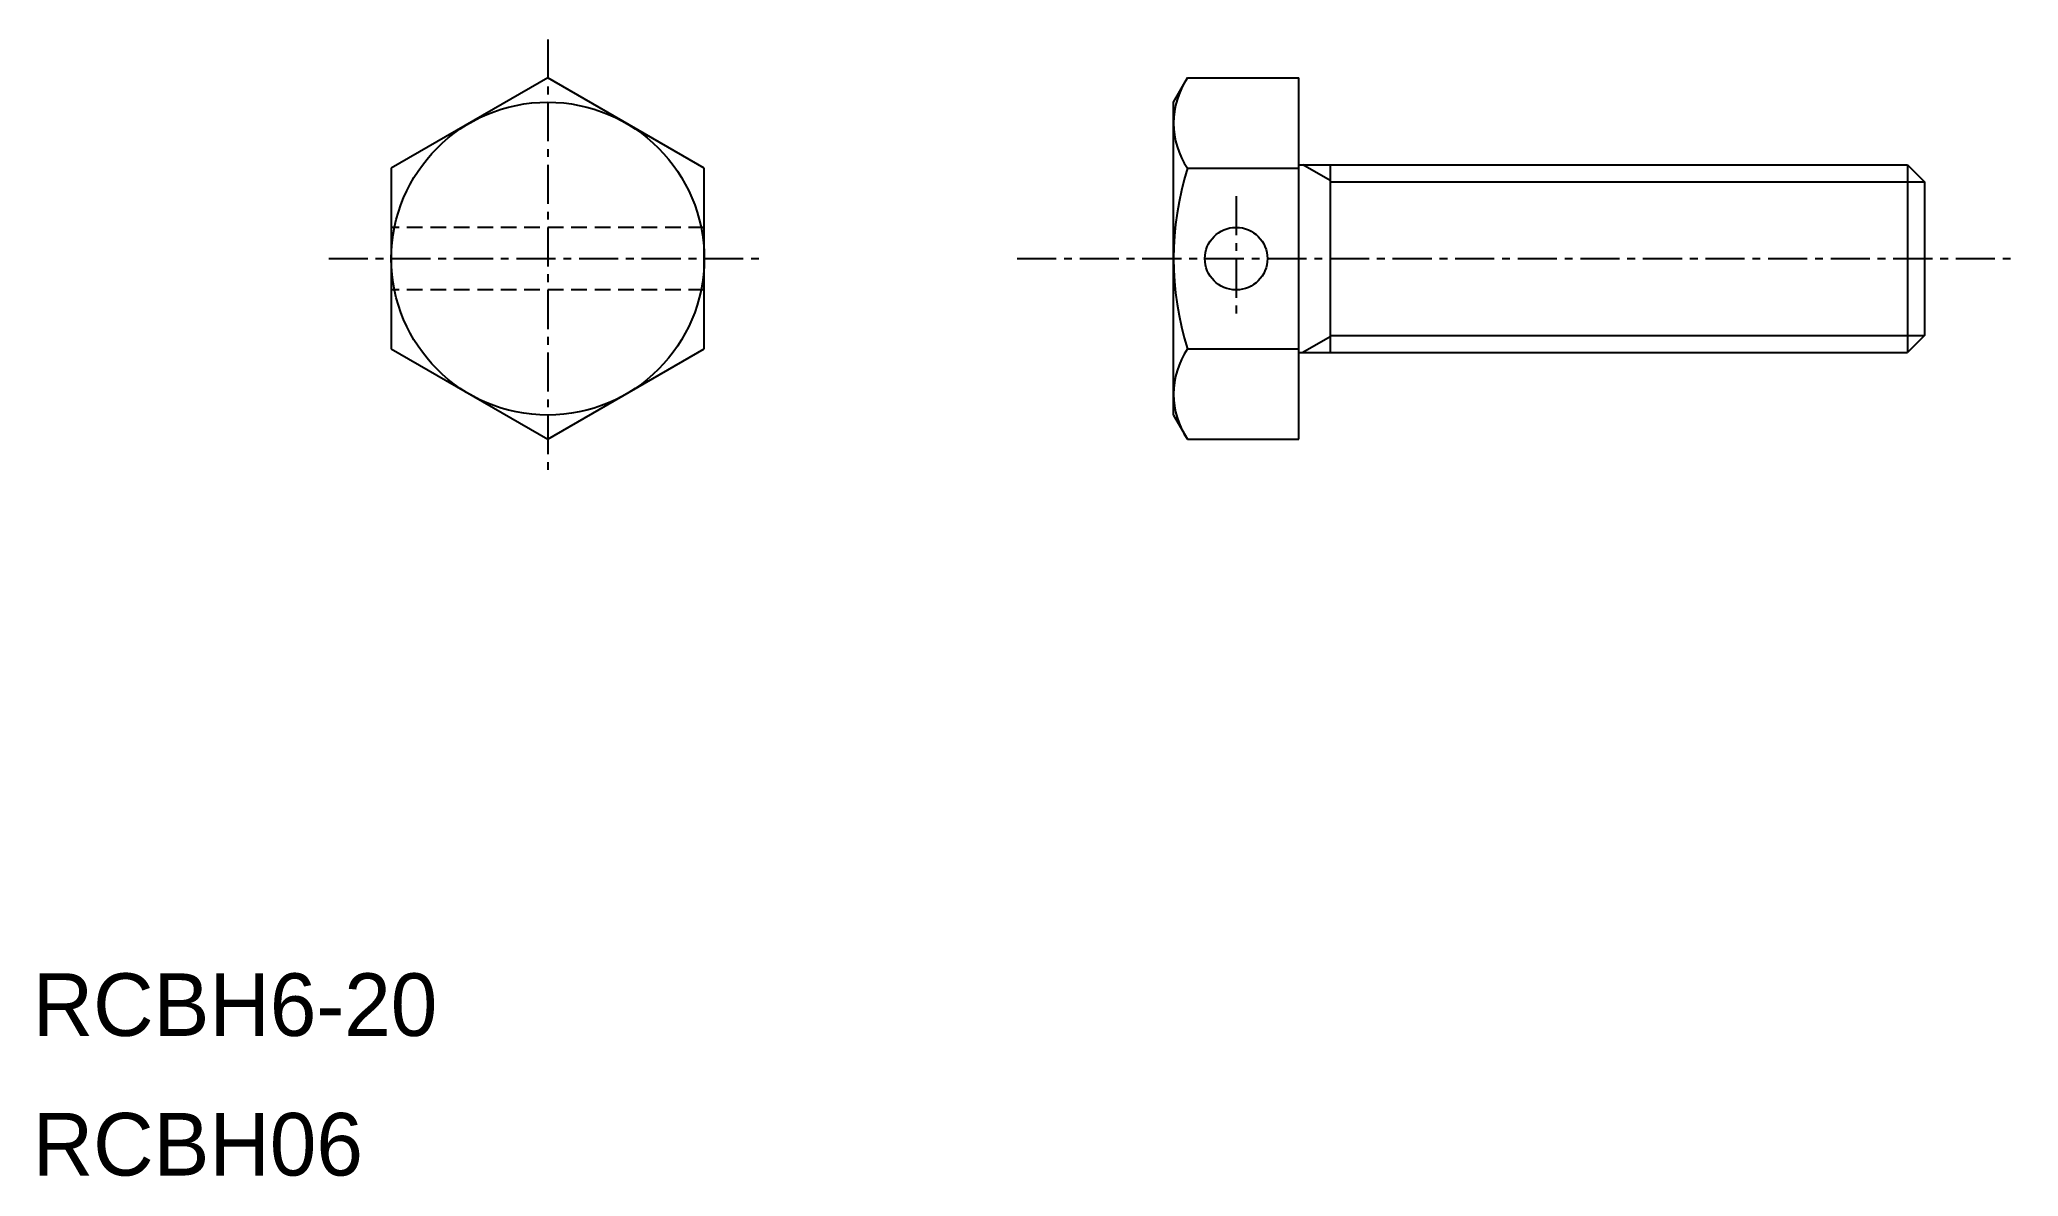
# Model space of a CAD drawing. Extents: x 5.2 to 68.5, y 4.8 to 41.2.
import ezdxf

# ---------------------------------------------------------------- set-up
doc = ezdxf.new("R2010")
doc.units = 0
doc.linetypes.add('CENTER', pattern=[2, 1.25, -0.25, 0.25, -0.25])
doc.linetypes.add('DASHED', pattern=[0.75, 0.5, -0.25])
doc.layers.get('0').update_dxf_attribs({"linetype": 'CONTINUOUS'})
doc.layers.add('CENTER', color=1, linetype='CENTER')

msp = doc.modelspace()

# ---------------------------------------------------------------- linework, layer by layer
at = {"color": 7, "linetype": 'CONTINUOUS'}
for p, q in [((21.46, 39.932), (16.46, 37.045)), ((26.46, 37.045), (21.46, 39.932)), ((41.46, 39.158), (41.906, 39.932)), ((41.906, 39.932), (45.46, 39.932)), ((45.46, 28.385), (45.46, 39.932)), ((41.46, 29.158), (41.46, 39.158)), ((16.46, 37.045), (16.46, 31.272)), ((26.46, 31.272), (26.46, 37.045)), ((41.906, 37.045), (45.46, 37.045)), ((45.46, 37.158), (64.918, 37.158)), ((46.46, 37.158), (46.46, 31.158)), ((64.918, 37.158), (64.918, 31.158)), ((64.918, 37.158), (65.46, 36.617)), ((65.46, 36.617), (65.46, 31.7)), ((65.46, 35.408), (65.46, 35.408)), ((65.46, 34.158), (65.46, 34.158)), ((65.46, 31.7), (64.918, 31.158)), ((16.46, 31.272), (21.46, 28.385)), ((21.46, 28.385), (26.46, 31.272)), ((41.906, 31.272), (45.46, 31.272)), ((45.46, 31.158), (64.918, 31.158)), ((41.46, 29.158), (41.906, 28.385)), ((41.906, 28.385), (45.46, 28.385))]:
    msp.add_line(p, q, dxfattribs=at)
at = {"color": 3, "linetype": 'CONTINUOUS'}
for p, q in [((46.46, 36.658), (45.594, 37.158)), ((46.46, 36.617), (65.46, 36.617)), ((46.46, 31.658), (45.594, 31.158)), ((46.46, 31.7), (65.46, 31.7))]:
    msp.add_line(p, q, dxfattribs=at)
at = {"color": 3, "linetype": 'DASHED'}
for p, q in [((26.46, 35.158), (16.46, 35.158)), ((26.46, 33.158), (16.46, 33.158))]:
    msp.add_line(p, q, dxfattribs=at)
at = {"color": 7, "linetype": 'CONTINUOUS'}
for centre, radius in [((21.46, 34.158), 5), ((43.46, 34.158), 1)]:
    msp.add_circle(centre, radius, dxfattribs=at)
for centre, radius, start, end in [((44.015, 38.488), 2.555, 145.60737, 214.39267), ((51.013, 34.158), 9.553, 162.41204, 197.58798), ((44.015, 29.828), 2.555, 145.60733, 214.39263)]:
    msp.add_arc(centre, radius, start, end, dxfattribs=at)
at = {"layer": 'CENTER', "color": 1, "linetype": 'CENTER'}
for p, q in [((21.46, 41.158), (21.46, 27.158)), ((43.46, 36.158), (43.46, 32.158)), ((14.46, 34.158), (28.46, 34.158)), ((36.46, 34.158), (68.46, 34.158))]:
    msp.add_line(p, q, dxfattribs=at)

# ---------------------------------------------------------------- texts
at = {"color": 7, "linetype": 'CONTINUOUS'}
for s, p in [('RCBH6-20', (5, 9.32)), ('RCBH06', (5, 4.859))]:
    msp.add_text(s, height=2, dxfattribs=at).set_placement(p)

doc.saveas('drawing.dxf')
